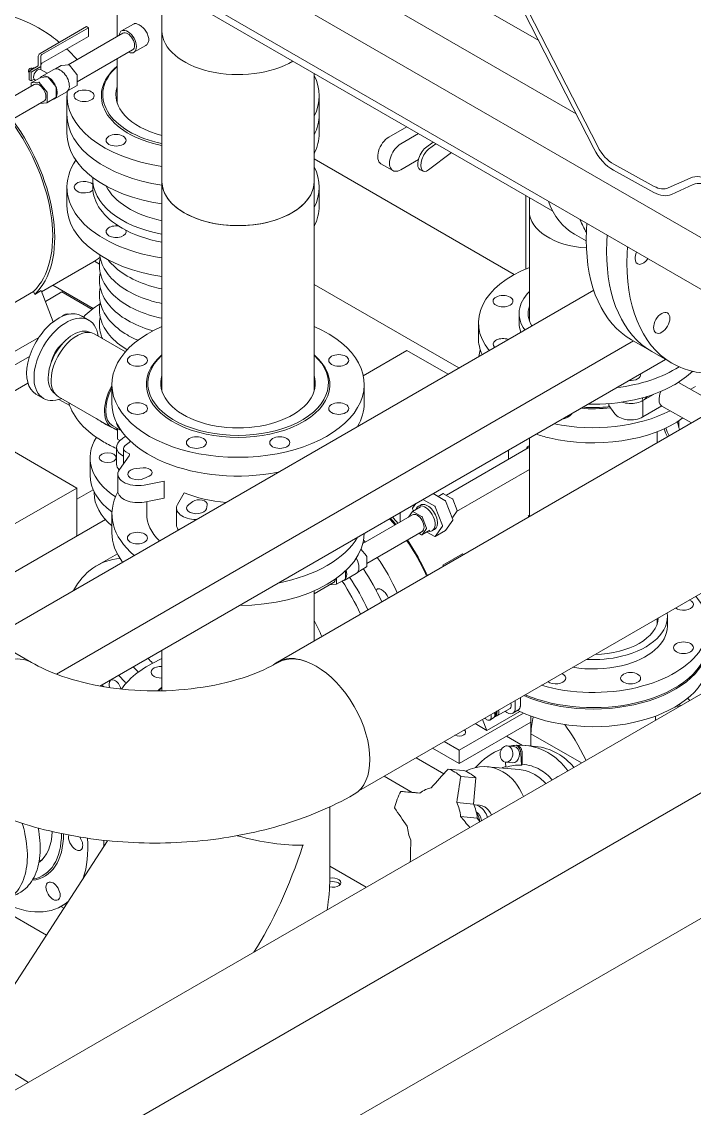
# Model space of a CAD drawing. Header units: millimetres. Extents: x -312439 to 477422, y -331570 to 212570.
# Drawn here: x 400660 to 401116, y 106256 to 106992 of the extents above; entities that cross this region are included whole.
import ezdxf

# ---------------------------------------------------------------- set-up
doc = ezdxf.new("R2010")
doc.units = ezdxf.units.MM

msp = doc.modelspace()

# ---------------------------------------------------------------- linework, layer by layer
at = {"color": 0, "linetype": 'Continuous', "lineweight": 0, "extrusion": (0, 0.816497, 0.57735)}
for p, q in [((396734.042, 109377.832), (401453.538, 106653.03)), ((396734.042, 109342.828), (401489.123, 106597.48)), ((402538.928, 107203.585), (397420.07, 104248.211)), ((401019.798, 106863.451), (400494.029, 107167.004)), ((400966.697, 107064.152), (401047.57, 106905.921)), ((401050.228, 106907.26), (400969.355, 107065.491)), ((400899.547, 107042.885), (401010.227, 106978.985)), ((400724.567, 106981.665), (400724.567, 107026.89)), ((400867.514, 107026.375), (401035.607, 106929.327)), ((400858.119, 106898.839), (400993.733, 106820.543)), ((401060.99, 106891.144), (401088.3, 106876.139)), ((401088.406, 106880.286), (401061.121, 106895.277)), ((401112.808, 106885.837), (401098.063, 106879.217)), ((401100.219, 106874.819), (401114.965, 106881.44)), ((401001.538, 106873.993), (401001.538, 106824.282)), ((401003.928, 106863.384), (401003.928, 106872.614)), ((401047.482, 106810.038), (400638.591, 106573.964)), ((400956.083, 106757.269), (400858.119, 106813.829)), ((401074.453, 106775.603), (400683.501, 106549.887)), ((400921.024, 106769.123), (400891.4, 106752.019)), ((400921.024, 106769.123), (400948.82, 106753.075)), ((401096.107, 106763.102), (400712.913, 106541.864)), ((400697.383, 106675.942), (400622.934, 106718.924)), ((397346.448, 104290.716), (401415.502, 106639.986)), ((400858.119, 106572.463), (400858.119, 106606.343)), ((400997.371, 106524.705), (400975.071, 106511.83)), ((400990.832, 106526.73), (400982.387, 106521.855))]:
    msp.add_line(p, q, dxfattribs=at)
at = {"color": 5, "linetype": 'Continuous', "lineweight": 0, "extrusion": (0, 0.816497, 0.57735)}
for p, q in [((400755.043, 106741.546), (400755.043, 107016.307)), ((400703.989, 106988.456), (400672.461, 106970.253)), ((400705.267, 106987.718), (400673.739, 106969.516)), ((400705.267, 106987.718), (400703.989, 106988.456)), ((400705.267, 106981.817), (400705.267, 106987.718)), ((400735.717, 106990.237), (400727.638, 106985.572)), ((400705.267, 106981.817), (400673.739, 106963.615)), ((400728.562, 106983.971), (400691.502, 106962.574)), ((400735.084, 106972.674), (400697.558, 106951.008)), ((400744.088, 106975.738), (400736.009, 106971.073)), ((400671.208, 106968.506), (400671.208, 106961.95)), ((400673.015, 106959.288), (400673.015, 106968.506)), ((400724.567, 106937.064), (400724.567, 106966.601)), ((400664.91, 106957.406), (400665.063, 106957.318)), ((400671.208, 106961.95), (400665.063, 106958.402)), ((400666.34, 106957.664), (400665.063, 106958.402)), ((400665.063, 106958.402), (400665.063, 106952.501)), ((400666.275, 106959.277), (400666.187, 106959.051)), ((400673.015, 106961.518), (400666.34, 106957.664)), ((400666.34, 106951.764), (400666.34, 106957.664)), ((400668.259, 106960.54), (400666.451, 106959.496)), ((400666.625, 106960.377), (400667.301, 106959.987)), ((400668.597, 106960.442), (400668.403, 106960.554)), ((400672.835, 106959.391), (400677.163, 106956.893)), ((400673.468, 106954.759), (400681.696, 106959.51)), ((400682.945, 106959.903), (400686.823, 106962.142)), ((400691.988, 106962.618), (400686.888, 106962.162)), ((400697.402, 106956.092), (400692.301, 106962.437)), ((400858.119, 106741.546), (400858.119, 106956.797)), ((400668.529, 106949.311), (400648.212, 106937.581)), ((400665.063, 106952.501), (400666.34, 106951.764)), ((400668.407, 106952.957), (400666.34, 106951.764)), ((400666.377, 106950.188), (400666.377, 106948.069)), ((400666.469, 106950.391), (400672.532, 106953.891)), ((400671.634, 106950.866), (400666.534, 106950.411)), ((400668.869, 106952.521), (400669.514, 106952.149)), ((400677.048, 106944.341), (400671.947, 106950.686)), ((400677.697, 106954.367), (400672.597, 106953.911)), ((400683.111, 106947.841), (400678.01, 106954.186)), ((400697.558, 106948.888), (400697.558, 106955.689)), ((400677.204, 106937.137), (400677.204, 106943.938)), ((400682.239, 106939.567), (400690.468, 106944.317)), ((400683.267, 106940.637), (400683.267, 106947.438)), ((400690.668, 106916.212), (400690.668, 106941.615)), ((400691.432, 106945.202), (400697.467, 106948.686)), ((400861.541, 106916.212), (400861.541, 106941.615)), ((400675.052, 106938.014), (400654.734, 106926.283)), ((400672.434, 106936.502), (400677.048, 106936.914)), ((400677.112, 106936.934), (400683.175, 106940.435)), ((400920.805, 106920.605), (400908.745, 106913.642)), ((400916.761, 106909.014), (400928.821, 106915.977)), ((400938.694, 106910.277), (400933.481, 106906.313)), ((400935.628, 106905.372), (400940.617, 106909.166)), ((400928.706, 106898.408), (400916.761, 106891.512)), ((400951.084, 106903.123), (400935.628, 106891.37)), ((400903.386, 106895.609), (400911.402, 106890.981)), ((400930.038, 106891.459), (400932.185, 106890.518)), ((400708.122, 106885.115), (400708.122, 106879.708)), ((400690.668, 106867.006), (400690.668, 106879.708)), ((400861.541, 106867.006), (400861.541, 106879.708)), ((401003.928, 106789.371), (401003.928, 106863.384)), ((401034.428, 106847.932), (401042.469, 106843.29)), ((400708.136, 106828.874), (400673.5, 106808.877)), ((400712.725, 106827.507), (400709.228, 106829.526)), ((400668.032, 106809.078), (400586.628, 106762.08)), ((400668.032, 106809.078), (400668.79, 106807.124)), ((400668.79, 106807.124), (400673.194, 106809.667)), ((400681.396, 106788.527), (400673.194, 106809.667)), ((400708.488, 106797.546), (400681.181, 106813.312)), ((400676.058, 106802.284), (400687.299, 106808.774)), ((400687.299, 106808.774), (400707.735, 106796.974)), ((400996.977, 106787.927), (400996.977, 106794.278)), ((400705.687, 106789.501), (400700.679, 106792.443)), ((400969.417, 106777.626), (400969.417, 106787.927)), ((400730.246, 106768.251), (400709.512, 106780.221)), ((400671.646, 106778.003), (400558.696, 106712.792)), ((401100.642, 106760.483), (401073.099, 106776.385)), ((400566.713, 106708.164), (400665.272, 106765.067)), ((400833.211, 106558.082), (401195.287, 106767.127)), ((401114.938, 106754.94), (401113.399, 106754.051)), ((400664.251, 106746.975), (400645.86, 106736.357)), ((400721.144, 106733.396), (400721.144, 106746.097)), ((400892.018, 106733.396), (400892.018, 106746.097)), ((401104.927, 106747.53), (401128.211, 106734.32)), ((401113.202, 106742.835), (401116.402, 106744.683)), ((400347.938, 106741.773), (400666.558, 106557.818)), ((400674.663, 106736.695), (400669.656, 106739.637)), ((400721.144, 106716.93), (400685.014, 106737.79)), ((400692.529, 106731.751), (400685.26, 106735.947)), ((401080.739, 106735.193), (401080.529, 106737.051)), ((401088.035, 106739.406), (401080.739, 106735.193)), ((401057.784, 106731.812), (401057.784, 106733.137)), ((401057.784, 106731.812), (401061.76, 106726.271)), ((401080.739, 106735.193), (401080.739, 106724.092)), ((401080.739, 106724.092), (401093.641, 106731.541)), ((401093.764, 106731.467), (401113.817, 106720.09)), ((401032.636, 106726.271), (401032.864, 106726.588)), ((401105.092, 106717.368), (401105.092, 106721.432)), ((400721.756, 106717.991), (400727.562, 106714.639)), ((400724.948, 106716.148), (400724.948, 106709.058)), ((401090.468, 106706.61), (401090.468, 106714.106)), ((400724.948, 106709.058), (400726.555, 106708.131)), ((400888.424, 106470.939), (401298.362, 106707.616)), ((401003.928, 106656.646), (401003.928, 106709.883)), ((400724.262, 106692.128), (400724.262, 106703.63)), ((400729.014, 106692.398), (400729.014, 106702.793)), ((400732.158, 106699.66), (400730.629, 106700.542)), ((401003.149, 106703.112), (400947.673, 106671.082)), ((400989.895, 106701.78), (400989.895, 106695.459)), ((400706.347, 106684.62), (400706.347, 106696.522)), ((400726.246, 106688.519), (400732.824, 106697.736)), ((400725.125, 106673.902), (400725.125, 106685.404)), ((400737.857, 106689.264), (400742.25, 106689.577)), ((400746.316, 106683.91), (400742.826, 106682.337)), ((401003.928, 106688.498), (400954.662, 106660.054)), ((400756.627, 106680.579), (400742.927, 106677.971)), ((400756.627, 106669.077), (400756.627, 106680.579)), ((399311.905, 105492.468), (401357.483, 106673.483)), ((400697.383, 106675.942), (400654.076, 106650.939)), ((400697.383, 106643.438), (400697.383, 106675.942)), ((400708.432, 106674.82), (400697.383, 106668.441)), ((400709.103, 106672.619), (400709.103, 106673.381)), ((400765.582, 106664.891), (400770.099, 106672.8)), ((400938.734, 106672.243), (400946.752, 106667.614)), ((400945.616, 106672.164), (400942.244, 106670.217)), ((400945.838, 106672.142), (400951.727, 106668.742)), ((400742.927, 106666.469), (400756.627, 106669.077)), ((400744.724, 106658.386), (400744.724, 106666.811)), ((400764.9, 106650.938), (400764.9, 106662.44)), ((400773.145, 106664.833), (400775.868, 106666.848)), ((400785.685, 106664.5), (400785.142, 106661.963)), ((400924.787, 106662.27), (400927.057, 106665.501)), ((400925.318, 106660.445), (400924.787, 106661.816)), ((400930.186, 106663.255), (400924.829, 106660.163)), ((400928.598, 106663.516), (400930.171, 106664.424)), ((400931.805, 106668.242), (400939.823, 106663.613)), ((400940.163, 106663.19), (400945.062, 106650.564)), ((400947.093, 106667.19), (400951.991, 106654.565)), ((400951.998, 106668.405), (400954.943, 106660.815)), ((400716.75, 106654.62), (400607.821, 106591.729)), ((400721.144, 106658.386), (400721.144, 106645.684)), ((400924.734, 106657.838), (400891.084, 106638.411)), ((400916.405, 106659.351), (400916.405, 106653.03)), ((400922.116, 106656.327), (400924.779, 106660.116)), ((400925.05, 106660.141), (400930.94, 106656.74)), ((400931.211, 106656.403), (400934.156, 106648.814)), ((400951.948, 106656.218), (400951.459, 106655.936)), ((400954.943, 106660.454), (400951.998, 106656.264)), ((401003.131, 106657.165), (401003.928, 106657.625)), ((401003.131, 106657.165), (401003.928, 106656.705)), ((400936.518, 106647.31), (400931.161, 106644.217)), ((400934.156, 106648.452), (400931.211, 106644.263)), ((400938.106, 106647.049), (400939.678, 106647.957)), ((400947.03, 106647.084), (400940.101, 106643.083)), ((400945.062, 106650.11), (400940.163, 106643.141)), ((400951.991, 106654.111), (400947.093, 106647.142)), ((400931.256, 106646.541), (400893.73, 106624.875)), ((400930.94, 106644.239), (400929.104, 106645.299)), ((400939.823, 106643.111), (400934.534, 106646.164)), ((400893.574, 106629.96), (400889.836, 106634.609)), ((400710.713, 106623.246), (400724.812, 106631.386)), ((400893.73, 106622.756), (400893.73, 106629.556)), ((400945.389, 106623.827), (400958.512, 106631.404)), ((400958.512, 106631.404), (400959.36, 106630.914)), ((400878.411, 106613.434), (400886.64, 106618.185)), ((400879.439, 106614.505), (400879.439, 106619.922)), ((400887.604, 106619.069), (400893.639, 106622.553)), ((400945.389, 106623.827), (400946.237, 106623.338)), ((400871.224, 106611.881), (400858.119, 106604.315)), ((400868.606, 106610.37), (400873.22, 106610.782)), ((400873.284, 106610.802), (400879.347, 106614.302)), ((400873.376, 106611.004), (400873.376, 106614.928)), ((401097.419, 106588.771), (401097.419, 106582.42)), ((401090.468, 106583.864), (401090.468, 106587.588)), ((400755.043, 106538.633), (400755.043, 106566.189)), ((400994.364, 106532.103), (400994.364, 106527.113)), ((400997.9, 106534.144), (400997.9, 106529.155)), ((400999.851, 106523.566), (400956.3, 106498.422)), ((400980.506, 106522.613), (400980.506, 106522.163)), ((400996.107, 106525.427), (400992.715, 106523.468)), ((401004.939, 106517.412), (400956.3, 106489.33)), ((400975.071, 106511.83), (400967.16, 106516.397)), ((400972.176, 106519.292), (400975.071, 106511.83)), ((400979.63, 106520.228), (400977.205, 106518.828)), ((400981.057, 106521.158), (400980.624, 106520.908)), ((401004.939, 106501.254), (401004.939, 106521.506)), ((401089.457, 106518.738), (401089.457, 106521.506)), ((400999.193, 106501.691), (400988.452, 106507.893)), ((401005.008, 106501.248), (401005.008, 106509.538)), ((401005.008, 106509.538), (401039.265, 106489.76)), ((400946.163, 106504.274), (400956.3, 106498.422)), ((400988.925, 106501.314), (400993.426, 106500.912)), ((400994.994, 106501.731), (400996.119, 106501.631)), ((401007.945, 106500.985), (401001.494, 106501.562)), ((401004.798, 106501.266), (401004.939, 106501.47)), ((400945.904, 106482.451), (400927.135, 106493.288)), ((400956.3, 106489.33), (400938.289, 106499.728)), ((400956.3, 106498.422), (400956.3, 106489.33)), ((400998.252, 106496.11), (400998.63, 106488.192)), ((400948.877, 106485.658), (400958.99, 106484.755)), ((400997.014, 106485.267), (400975.309, 106487.206)), ((400987.997, 106486.817), (400987.828, 106490.346)), ((400987.945, 106490.334), (400992.445, 106489.932)), ((400924.432, 106469.845), (400905.481, 106480.786)), ((400957.539, 106480.658), (400967.652, 106479.754)), ((400967.652, 106479.754), (400966.036, 106461.951)), ((400916.942, 106470.514), (400927.056, 106469.611)), ((400927.056, 106469.611), (400929.858, 106469.354)), ((400868.745, 106460.012), (400868.745, 106411.389)), ((400954.769, 106462.957), (400966.036, 106461.951)), ((400970.092, 106461.078), (400966.575, 106461.392)), ((400957.313, 106453.463), (400968.58, 106452.456)), ((400968.58, 106452.456), (400970.469, 106450.04)), ((400626.716, 106295.811), (400718.102, 106437.117)), ((400671.817, 106423.275), (400674.256, 106424.683)), ((400868.745, 106419.82), (400893.435, 106405.565)), ((400676.737, 106373.156), (400642.742, 106392.783)), ((400686.51, 106392.517), (400688.51, 106391.362)), ((400687.062, 106392.827), (400690.886, 106395.035))]:
    msp.add_line(p, q, dxfattribs=at)
at = {"color": 5, "linetype": 'Continuous', "lineweight": 0}
for centre, major_axis, ratio, start_param, end_param in [((400731.823, 106978.322), (4.186, -7.25), 0.5773503, 0.7853982, 3.819024), ((400806.581, 106985.715), (-51.538, 0), 0.5773503, 0, 2.3760943), ((400731.823, 106978.322), (-3.261, 5.649), 0.5773503, 3.1415927, 6.2831853), ((400731.823, 106978.322), (4.186, -7.25), 0.5773503, 5.605754, 7.0685835), ((400675.488, 106968.506), (-4.28, 0), 0.5773503, 5.4977871, 6.2831853), ((400675.488, 106968.506), (-2.473, 0), 0.5773503, 5.4977871, 6.2831853), ((400675.488, 106962.605), (-2.473, 0), 0.5773503, 5.4977871, 6.2831853), ((400665.767, 106958.892), (0.858, 1.486), 0.5773503, 0, 3.1415927), ((400666.451, 106959.261), (0.144, 0.249), 0.5773503, 0.7853982, 1.8325957), ((400670.852, 106955.956), (-1.983, -3.435), 0.5773503, 3.1415927, 5.4977871), ((400668.259, 106960.305), (0.144, 0.249), 0.5773503, 0, 0.7853982), ((400686.082, 106951.914), (-4.386, 7.596), 0.5773503, 5.4977871, 6.2831853), ((400686.082, 106951.914), (-4.386, 7.596), 0.5773503, 3.1415927, 5.4977871), ((400687.044, 106961.759), (-0.221, 0.383), 0.5773503, 6.0213859, 6.2831853), ((400692.145, 106962.215), (-0.221, 0.383), 0.5773503, 4.9741884, 6.0213859), ((400776.104, 106941.615), (62.164, 0), 0.5773503, 2.548228, 4.3667495), ((400776.104, 106942.416), (-61.184, 0), 0.5773503, 5.7140037, 7.5025689), ((400666.69, 106950.008), (-0.221, 0.383), 0.5773503, 6.0213859, 7.0685835), ((400670.852, 106955.956), (-1.983, -3.435), 0.5773503, 5.4977871, 6.2831853), ((400671.791, 106943.663), (-3.261, 5.649), 0.5773503, 3.1415927, 6.2831853), ((400671.791, 106950.463), (-0.221, 0.383), 0.5773503, 4.9741884, 6.0213859), ((400677.854, 106947.163), (-4.386, 7.596), 0.5773503, 5.4977871, 6.5382602), ((400672.753, 106953.508), (-0.221, 0.383), 0.5773503, 6.0213859, 6.2831853), ((400677.854, 106953.964), (-0.221, 0.383), 0.5773503, 4.9741884, 6.0213859), ((400677.854, 106947.163), (-4.386, 7.596), 0.5773503, 2.8865178, 5.4977871), ((400697.245, 106955.87), (-0.221, 0.383), 0.5773503, 3.9269908, 4.9741884), ((400697.245, 106949.069), (0.221, -0.383), 0.5773503, 0, 0.7853982), ((400776.104, 106941.615), (85.437, 0), 0.5773503, 5.9991856, 6.567185), ((400676.891, 106944.118), (-0.221, 0.383), 0.5773503, 3.9269908, 4.9741884), ((400682.954, 106947.619), (-0.221, 0.383), 0.5773503, 3.9269908, 4.9741884), ((400776.104, 106941.615), (85.437, 0), 0.5773503, 3.0819402, 4.4633123), ((400776.104, 106942.416), (52.364, 0), 0.5773503, 2.9636533, 4.2984713), ((400676.891, 106937.318), (0.221, -0.383), 0.5773503, 6.0213859, 7.0685835), ((400682.954, 106940.818), (0.221, -0.383), 0.5773503, 0, 0.7853982), ((400776.104, 106928.914), (85.437, 0), 0.5773503, 3.1415927, 4.4633123), ((400776.104, 106928.914), (-85.437, 0), 0.5773503, 0, 1.3217197), ((400776.104, 106928.914), (85.437, 0), 0.5773503, 5.9991856, 6.2831853), ((400776.104, 106928.914), (-85.437, 0), 0.5773503, 2.8575929, 3.1415927), ((400616.058, 106884.021), (-45.911, 79.521), 0.5773503, 3.284293, 4.8913799), ((400616.058, 106884.021), (-46.899, 81.231), 0.5773503, 3.2752974, 4.8892135), ((400776.104, 106916.212), (-85.437, 0), 0.5773503, 0, 1.3217197), ((400776.104, 106916.212), (-85.437, 0), 0.5773503, 2.8575929, 3.1415927), ((400908.745, 106904.891), (-5.359, -9.282), 0.5773503, 3.9269908, 6.2831853), ((400916.761, 106900.263), (-5.359, -9.282), 0.5773503, 3.9269908, 7.0685835), ((400933.481, 106899.312), (-3.442, -7.853), 0.493747, 3.867644, 6.2831853), ((400935.628, 106898.371), (3.442, 7.853), 0.493747, 0.7260513, 3.867644), ((400776.104, 106879.708), (85.437, 0), 0.5773503, 2.7625544, 4.4633123), ((400776.104, 106879.708), (85.437, 0), 0.5773503, 5.9991856, 6.567185), ((400702.304, 106879.708), (6.798, 0), 0.5773503, 0.543593, 3.9269908), ((400776.104, 106885.115), (-67.982, 0), 0.5773503, 6.2526983, 7.5389967), ((400806.581, 106883.415), (51.538, 0), 0.5773503, 3.1415927, 6.2831853), ((400806.581, 106883.415), (-51.538, 0), 0.5773503, 0, 3.1415927), ((400702.304, 106879.708), (6.798, 0), 0.5773503, 3.9269908, 5.7639057), ((400776.104, 106879.708), (-67.982, 0), 0.5773503, 0, 0.7853982), ((400776.104, 106890.195), (-61.245, 0), 0.5773503, 0.2785726, 1.2197502), ((400776.104, 106867.006), (85.437, 0), 0.5773503, 3.1415927, 4.4633123), ((400776.104, 106867.006), (85.437, 0), 0.5773503, 5.9991856, 6.2831853), ((401047.198, 106863.384), (43.27, 0), 0.5773503, 3.1415927, 4.6054416), ((400723.92, 106849.579), (6.798, 0), 0.5773503, 1.3046778, 3.9269908), ((401108.722, 106926.606), (-52.64, -91.175), 0.5773503, 5.8338726, 5.9737368), ((401147.052, 106904.476), (-73.953, -128.091), 0.5773503, 5.4083875, 5.4977871), ((400723.92, 106849.579), (6.798, 0), 0.5773503, 3.9269908, 6.5493038), ((400776.104, 106879.708), (-67.982, 0), 0.5773503, 0.7853982, 1.2558114), ((401160.824, 106896.525), (-73.953, -128.091), 0.5773503, 5.4083875, 5.4977871), ((401160.824, 106896.525), (73.953, 128.091), 0.5773503, 2.2667948, 2.3561945), ((401147.052, 106904.476), (-73.953, -128.091), 0.5773503, 5.4977871, 6.2831853), ((401174.595, 106888.574), (73.953, 128.091), 0.5773503, 2.2667948, 2.3561945), ((401160.824, 106896.525), (-73.953, -128.091), 0.5773503, 5.4977871, 6.2831853), ((401160.824, 106896.525), (73.953, 128.091), 0.5773503, 2.3561945, 3.1415927), ((401081.053, 106834.567), (-3.889, -6.736), 0.5773503, 4.8787573, 5.4977871), ((401081.053, 106834.567), (-3.889, -6.736), 0.5773503, 5.4977871, 7.6876133), ((401047.198, 106787.927), (-77.781, 0), 0.5773503, 5.3023146, 6.7157332), ((401174.595, 106888.574), (73.953, 128.091), 0.5773503, 2.3561945, 4.0163905), ((401047.198, 106794.278), (-50.221, 0), 0.5773503, 5.7507736, 6.6784196), ((400685.168, 106766.04), (15.512, 26.403), 0.5823607, 0, 3.1415927), ((400690.175, 106763.098), (15.512, 26.403), 0.5823607, 5.6441249, 10.0726691), ((400776.104, 106767.393), (85.437, 0), 0.5773503, 2.4008806, 2.6247367), ((401047.198, 106794.278), (-44.096, 0), 0.5773503, 6.0892323, 6.6205821), ((400691.713, 106791.32), (4.454, 0), 0.5773503, 1.3108698, 2.7713876), ((401047.198, 106787.927), (50.221, 0), 0.5773503, 3.1415927, 3.3622249), ((400694.895, 106760.373), (-11.962, -20.719), 0.5773503, 3.1652728, 6.2595051), ((400697.263, 106759.005), (12.249, 21.216), 0.5773503, 0, 2.3561945), ((400806.581, 106746.097), (85.437, 0), 0.5773503, 2.2183358, 7.2064421), ((400690.175, 106763.098), (7.656, 13.26), 0.5773503, 1.0365396, 2.1050531), ((401047.198, 106777.626), (77.781, 0), 0.5773503, 3.1415927, 3.3943866), ((400986.088, 106773.313), (-6.737, 0), 0.5773503, 4.3196899, 6.8338828), ((400986.088, 106773.313), (-6.737, 0), 0.5773503, 4.1616915, 4.3196899), ((400806.581, 106746.097), (62.164, 0), 0.5773503, 2.548228, 6.8765499), ((400806.581, 106746.897), (-61.184, 0), 0.5773503, 5.7140037, 9.9939595), ((401047.198, 106761.724), (77.781, 0), 0.5773503, 2.9635992, 3.0664853), ((401047.198, 106787.927), (-77.781, 0), 0.5773503, 1.7744921, 2.4150608), ((400806.581, 106746.897), (-52.364, 0), 0.5773503, 6.105246, 9.6027173), ((401072.51, 106752.645), (-6.737, 0), 0.5773503, 1.3989058, 3.3134831), ((401047.198, 106777.626), (77.781, 0), 0.5773503, 5.4994911, 5.7565416), ((401108.308, 106760.611), (11.637, 0), 0.5773503, 5.2434109, 5.2933093), ((400697.263, 106759.005), (12.249, 21.216), 0.5773503, 2.3561945, 3.1415927), ((400733.393, 106738.146), (11.637, 20.155), 0.5773503, 1.6248603, 3.1415927), ((400733.393, 106738.146), (12.249, 21.216), 0.5773503, 1.570744, 3.4177719), ((401047.198, 106777.626), (77.781, 0), 0.5773503, 4.665686, 5.4948065), ((401072.51, 106739.944), (11.637, 0), 0.5773503, 4.1833441, 5.9813737), ((401098.571, 106739.938), (4.806, 8.471), 0.572296, 1.7260258, 3.1415927), ((400776.104, 106741.99), (-85.437, 0), 0.5773503, 0.1657992, 0.7853982), ((400806.581, 106733.396), (-85.437, 0), 0.5773503, 0, 1.8940811), ((400806.581, 106733.396), (-85.437, 0), 0.5773503, 2.8183079, 3.1415927), ((401047.198, 106761.724), (77.781, 0), 0.5773503, 4.3636672, 5.4455384), ((401047.198, 106762.524), (56.958, 0), 0.5773503, 4.5639504, 4.9183249), ((401047.198, 106763.324), (56.958, 0), 0.5773503, 4.5855251, 4.9088406), ((400776.104, 106754.692), (-85.437, 0), 0.5773503, 0.6980809, 0.7853982), ((400776.104, 106754.692), (85.437, 0), 0.5773503, 3.8396735, 4.0143447), ((401047.198, 106751.422), (-77.781, 0), 0.5773503, 1.1780972, 2.4677772), ((401021.886, 106728.842), (11.637, 0), 0.5773503, 5.0568029, 5.8904862), ((401072.51, 106728.842), (11.637, 0), 0.5773503, 3.5342917, 5.4978171), ((401156.63, 106722.719), (52.364, 0), 0.5773503, 3.1996835, 3.3840742), ((400776.104, 106754.692), (-85.437, 0), 0.5773503, 0.7853982, 0.8727521), ((400776.104, 106754.692), (-85.437, 0), 0.5773503, 0.8889338, 0.9288397), ((400776.104, 106754.692), (85.437, 0), 0.5773503, 4.0305265, 4.0704324), ((400738.667, 106720.632), (-14.405, 0), 0.5773503, 0.0592775, 0.5701311), ((400874.481, 106717.879), (13.556, 0), 0.5773503, 0.013031, 0.0727828), ((401156.63, 106721.919), (62.164, 0), 0.5773503, 3.3037617, 3.4591515), ((401156.63, 106722.719), (-61.184, 0), 0.5773503, 0.1734, 0.3273867), ((400776.473, 106696.522), (70.126, 0), 0.5773503, 2.7930902, 3.8568612), ((400776.104, 106741.99), (-85.437, 0), 0.5773503, 0.7853982, 0.9187802), ((400738.667, 106703.63), (-14.405, 0), 0.5773503, 5.5507149, 7.1196252), ((400931.305, 106615.381), (-260.291, 0), 0.5773503, 5.5936799, 5.6090261), ((400941.304, 106618.413), (-258.723, 0), 0.5773503, 5.6433419, 5.6673391), ((401047.198, 106751.422), (-77.781, 0), 0.5773503, 1.0491716, 1.1780972), ((400734.526, 106702.793), (-5.512, 0), 0.5773503, 5.6411446, 7.0685835), ((400729.992, 106698.41), (3.062, 0), 0.5773503, 5.8923976, 7.0685835), ((401006.411, 106697.463), (-3.261, 5.649), 0.5773503, 6.0660884, 6.2831853), ((400738.667, 106692.128), (-14.405, 0), 0.5773503, 0, 0.4962001), ((400776.473, 106684.62), (70.126, 0), 0.5773503, 3.1415927, 3.8039562), ((400738.682, 106685.404), (-13.556, 0), 0.5773503, 5.8737687, 8.1724889), ((400738.682, 106685.404), (-6.737, 0), 0.5773503, 4.8351545, 8.5166127), ((400742.925, 106686.418), (5.512, 0), 0.5773503, 5.3750201, 7.9767471), ((400776.473, 106672.619), (67.37, 0), 0.5773503, 3.1415927, 3.7487655), ((400806.581, 106658.386), (-85.437, 0), 0.5773503, 5.9753277, 6.8874379), ((400738.682, 106673.902), (-13.556, 0), 0.5773503, 0, 1.8893036), ((400806.581, 106701.642), (61.857, 0), 0.5773503, 4.0816104, 4.5800331), ((400945.838, 106671.781), (-0.221, 0.383), 0.5773503, 5.4977871, 6.2831853), ((400778.456, 106662.44), (-13.556, 0), 0.5773503, 5.964678, 7.8409507), ((400778.456, 106662.44), (-6.737, 0), 0.5773503, 5.6205526, 9.3020109), ((400780.214, 106664.89), (5.512, 0), 0.5773503, 6.1604182, 8.7621453), ((400925.127, 106661.847), (-0.278, 0.482), 0.5773503, 0.2617994, 1.3089969), ((400933.352, 106655.282), (4.754, -8.234), 0.5773503, 5.8158119, 9.8921514), ((400934.924, 106656.19), (4.754, -8.234), 0.5773503, 0, 3.1415927), ((400939.823, 106663.159), (0.278, -0.482), 0.5773503, 1.3089969, 2.3561945), ((400946.752, 106667.16), (0.278, -0.482), 0.5773503, 1.3089969, 2.3561945), ((400951.727, 106668.381), (0.221, -0.383), 0.5773503, 1.3089969, 2.3561945), ((400806.581, 106658.386), (61.857, 0), 0.5773503, 3.1415927, 3.6755186), ((400881.864, 106603.951), (-45.418, 78.666), 0.5773503, 4.9938862, 5.0572435), ((400881.864, 106603.951), (-45.911, 79.521), 0.5773503, 4.9907782, 5.0533837), ((400883.334, 106604.799), (-45.911, 79.521), 0.5773503, 4.9907782, 5.0533837), ((400927.995, 106652.19), (-3.261, 5.649), 0.5773503, 3.1415927, 6.2831853), ((400925.05, 106659.779), (-0.221, 0.383), 0.5773503, 5.4977871, 6.5449847), ((400930.94, 106656.379), (0.221, -0.383), 0.5773503, 1.3089969, 2.3561945), ((400951.727, 106656.602), (0.221, -0.383), 0.5773503, 0, 0.2617994), ((400951.65, 106654.534), (0.278, -0.482), 0.5773503, 0.2617994, 1.3089969), ((400954.672, 106660.791), (0.221, -0.383), 0.5773503, 0.2617994, 1.3089969), ((400950.525, 106643.592), (-45.911, 79.521), 0.5773503, 4.5439195, 4.5532806), ((400778.456, 106650.938), (-13.556, 0), 0.5773503, 0, 0.4371292), ((400933.885, 106648.789), (0.221, -0.383), 0.5773503, 0.2617994, 1.3089969), ((400944.721, 106650.534), (0.278, -0.482), 0.5773503, 0.2617994, 1.3089969), ((400946.752, 106647.565), (0.278, -0.482), 0.5773503, 0, 0.2617994), ((400806.581, 106645.684), (85.437, 0), 0.5773503, 3.1415927, 3.5563257), ((400806.581, 106645.684), (85.437, 0), 0.5773503, 4.720806, 6.2747683), ((400806.581, 106658.386), (-85.437, 0), 0.5773503, 1.8940811, 2.8183079), ((400869.004, 106596.525), (-38.423, 66.551), 0.5773503, 5.0469585, 5.0697227), ((400881.864, 106603.951), (-45.418, 78.666), 0.5773503, 4.5420705, 4.8469761), ((400881.864, 106603.951), (-45.911, 79.521), 0.5773503, 4.5439195, 4.8455203), ((400930.94, 106644.6), (0.221, -0.383), 0.5773503, 5.4977871, 6.5449847), ((400939.823, 106643.565), (0.278, -0.482), 0.5773503, 5.4977871, 6.5449847), ((400766.383, 106526.822), (-55.67, 96.423), 0.5773503, 6.0266248, 6.6297023), ((400882.254, 106625.781), (-4.386, 7.596), 0.5773503, 3.1415927, 4.722572), ((400893.417, 106629.737), (-0.221, 0.383), 0.5773503, 3.9269908, 4.9741884), ((400869.004, 106596.525), (-38.423, 66.551), 0.5773503, 4.5106733, 4.8716685), ((400874.026, 106621.03), (-4.386, 7.596), 0.5773503, 2.8865178, 4.2961369), ((400845.802, 106583.13), (-51.037, 88.4), 0.5773503, 4.5609779, 4.8127122), ((400893.417, 106622.936), (0.221, -0.383), 0.5773503, 0, 0.7853982), ((400892.783, 106610.254), (-45.911, 79.521), 0.5773503, 4.5439195, 4.5532806), ((400867.963, 106617.53), (-3.261, 5.649), 0.5773503, 3.1415927, 3.8252571), ((400873.063, 106611.185), (0.221, -0.383), 0.5773503, 6.0213859, 7.0685835), ((400836.353, 106577.674), (-46.096, 79.841), 0.5773503, 4.5446018, 4.8235081), ((400879.126, 106614.685), (0.221, -0.383), 0.5773503, 0, 0.7853982), ((400836.353, 106577.674), (-51.037, 88.4), 0.5773503, 4.5609779, 4.8099181), ((400866.169, 106594.889), (35.362, -61.248), 0.5773503, 1.3513414, 1.3652852), ((401047.198, 106582.42), (77.781, 0), 0.5773503, 5.1050881, 6.7513011), ((401108.308, 106597.034), (6.737, 0), 0.5773503, 3.7711222, 7.2244521), ((401047.198, 106588.771), (50.221, 0), 0.5773503, 5.1050881, 6.3765873), ((401047.198, 106588.771), (44.096, 0), 0.5773503, 4.7404924, 6.2550819), ((401047.198, 106582.42), (-50.221, 0), 0.5773503, 1.9634954, 3.1415927), ((401047.198, 106571.369), (-78.087, 0), 0.5773503, 0.9232634, 3.2301831), ((401047.198, 106572.119), (-77.781, 0), 0.5773503, 1.9634954, 3.1415927), ((400640.789, 106513.185), (25.769, 44.633), 0.5773503, 0, 3.1415927), ((400806.581, 106521.069), (85.437, 0), 0.5773503, 2.2183358, 2.7527646), ((400725.804, 106513.849), (-38.278, 66.3), 0.5773503, 5.0620658, 5.1251228), ((400858.98, 106513.449), (-25.769, 44.633), 0.5773503, 5.4977871, 6.4053293), ((400859.445, 106513.185), (-25.769, 44.633), 0.5773503, 3.1415927, 6.2831853), ((401047.198, 106559.417), (-78.087, 0), 0.5773503, 0.8559255, 3.1415927), ((401047.198, 106588.771), (50.221, 0), 0.5773503, 4.618987, 5.1050881), ((400715.843, 106508.098), (-38.278, 66.3), 0.5773503, 5.0559634, 5.1251228), ((400754.397, 106551.197), (6.798, 0), 0.5773503, 1.4754839, 4.8077014), ((401047.198, 106582.42), (-50.221, 0), 0.5773503, 1.2897013, 1.9634954), ((400723.284, 106540.81), (-2.909, 5.039), 0.5773503, 4.198888, 7.0685835), ((400705.883, 106502.347), (-38.278, 66.3), 0.5773503, 5.0230386, 5.1251228), ((401021.886, 106547.139), (6.737, 0), 0.5773503, 3.7711222, 7.2244521), ((400705.883, 106502.347), (-28.173, 48.797), 0.5773503, 5.2529661, 5.2887701), ((400723.284, 106540.81), (-2.909, 5.039), 0.5773503, 0.7853982, 1.2574209), ((400806.581, 106521.069), (62.164, 0), 0.5773503, 2.548228, 2.6316322), ((400806.581, 106521.869), (-61.184, 0), 0.5773503, 5.7140037, 5.7900114), ((401047.198, 106582.42), (77.781, 0), 0.5773503, 4.2442732, 5.1050881), ((400988.734, 106530.364), (2.098, -3.633), 0.5773503, 0, 1.253528), ((401047.198, 106572.119), (-77.781, 0), 0.5773503, 0.935745, 1.9634954), ((401156.63, 106548.497), (52.364, 0), 0.5773503, 3.6594437, 3.7143506), ((400975.092, 106522.488), (2.113, -3.66), 0.5773503, 5.4977871, 7.5390918), ((400977.517, 106523.888), (2.113, -3.66), 0.5773503, 0, 1.2559065), ((400977.907, 106524.113), (1.837, -3.182), 0.5773503, 0.7853982, 1.2066321), ((400988.734, 106530.364), (3.981, -6.895), 0.5773503, 5.2673652, 7.0685835), ((401156.63, 106547.697), (62.164, 0), 0.5773503, 3.7050559, 3.7322244), ((401156.63, 106548.497), (61.184, 0), 0.5773503, 3.7165893, 3.745373), ((400975.092, 106522.488), (2.113, -3.66), 0.5773503, 5.0272788, 5.4977871), ((401047.198, 106414.821), (-35.62, 112.617), 0.2019062, 0.284412, 0.5109357), ((401047.198, 106414.821), (-35.62, 112.617), 0.2019062, 5.3960332, 5.7554007), ((400956.3, 106510.545), (4.454, 0), 0.5773503, 4.0422776, 6.9532967), ((400988.435, 106495.824), (0.49, 5.49), 0.7886751, 5.9323059, 9.0738985), ((400988.435, 106495.824), (0.49, 5.49), 0.7886751, 2.7907132, 5.9323059), ((400995.329, 106445.235), (-5.04, -56.427), 0.7886751, 3.261848, 3.3614949), ((400992.936, 106495.422), (0.49, 5.49), 0.7886751, 3.1415927, 5.9323059), ((400992.936, 106495.422), (0.49, 5.49), 0.7886751, 5.9323059, 6.2831853), ((400992.936, 106495.422), (-0.599, -6.71), 0.7886751, 1.7435157, 2.8576302), ((400996.454, 106445.135), (-5.04, -56.427), 0.7886751, 2.7907132, 3.261848), ((401002.905, 106444.558), (-5.04, -56.427), 0.7886751, 2.7907132, 3.1415927), ((400996.454, 106445.135), (-5.04, -56.427), 0.7886751, 3.5104546, 3.9580026), ((400996.454, 106445.135), (-5.04, -56.427), 0.7886751, 2.4083698, 2.7907132), ((401002.905, 106444.558), (-5.04, -56.427), 0.7886751, 2.4837427, 2.7907132), ((401063.662, 106450.869), (173.114, 135.332), 0.4702544, 1.89024, 1.9720706), ((400940.398, 106450.141), (3.269, 36.601), 0.7886751, 5.9323059, 6.099754), ((400971.748, 106447.341), (-3.561, -39.865), 0.7886751, 2.7907132, 3.6128174), ((400995.766, 106445.196), (-3.896, -43.625), 0.7886751, 3.4814037, 3.5598267), ((400995.329, 106445.235), (-3.833, -42.915), 0.7886751, 3.1573067, 3.4713173), ((400993.454, 106445.403), (-3.561, -39.865), 0.7886751, 2.7907132, 3.1415927), ((400995.766, 106445.196), (-3.896, -43.625), 0.7886751, 2.7907132, 3.1598828), ((400940.398, 106450.141), (3.269, 36.601), 0.7886751, 5.7648578, 5.9323059), ((401087.779, 106436.945), (-20.051, -218.817), 0.6148091, 4.5678675, 4.6496981), ((400950.511, 106449.238), (-3.269, -36.601), 0.7886751, 2.6232652, 2.9581613), ((400971.748, 106447.341), (-3.561, -39.865), 0.7886751, 2.1565957, 2.7907132), ((400993.454, 106445.403), (-3.561, -39.865), 0.7886751, 2.5041048, 2.7907132), ((400995.766, 106445.196), (-3.896, -43.625), 0.7886751, 2.5006715, 2.7907132), ((401024.163, 106475.197), (0.49, 5.49), 0.7886751, 0.3140008, 0.6983843), ((400940.398, 106450.141), (3.269, 36.601), 0.7886751, 1.0524688, 1.2199169), ((401075.167, 106456.324), (218.834, -19.861), 0.001115, 3.9043093, 3.9861399), ((400939.244, 106450.244), (2.043, 22.876), 0.7886751, 0.2111296, 0.6579079), ((400940.398, 106450.141), (3.269, 36.601), 0.7886751, 1.2199169, 1.387365), ((401063.108, 106425.245), (171.495, -137.377), 0.3960458, 4.0287898, 4.1106203), ((400939.244, 106450.244), (2.043, 22.876), 0.7886751, 4.9235185, 5.3702969), ((400950.511, 106449.238), (-2.043, -22.876), 0.7886751, 1.7819259, 2.2287043), ((400965.371, 106447.911), (-1.204, -13.481), 0.7886751, 2.7907132, 3.1680931), ((400964.05, 106448.029), (-0.872, -9.76), 0.7886751, 1.9162135, 2.7323984), ((400961.387, 106448.267), (-1.008, -11.285), 0.7886751, 1.8227223, 2.4193917), ((400968.888, 106447.597), (-1.204, -13.481), 0.7886751, 2.7907132, 3.1415927), ((400965.371, 106447.911), (-1.204, -13.481), 0.7886751, 2.0212945, 2.7907132), ((400968.888, 106447.597), (-1.204, -13.481), 0.7886751, 2.1819054, 2.7907132), ((401083.944, 106451.256), (171.495, -137.377), 0.3960458, 4.2388296, 4.2869955), ((400644.344, 106466.818), (31.082, -53.835), 0.5773503, 6.0429835, 7.0725738), ((400643.651, 106466.418), (30.592, -52.987), 0.5773503, 6.0836287, 7.0783555), ((400643.651, 106466.418), (26.182, -45.349), 0.5773503, 0.0714254, 0.7445623), ((400939.244, 106450.244), (2.043, 22.876), 0.7886751, 1.7819259, 2.2287043), ((400696.528, 106436.689), (3.399, -5.887), 0.5773503, 3.6387657, 5.4977871), ((400696.528, 106436.689), (3.399, -5.887), 0.5773503, 5.4977871, 8.0231316), ((400644.344, 106466.818), (42.718, -73.99), 0.5773503, 0.464431, 0.8817182), ((400655.344, 106473.169), (42.718, -73.99), 0.5773503, 0.7115358, 0.7721092), ((400655.344, 106473.169), (42.718, -73.99), 0.5773503, 0.7115358, 0.7721092), ((400806.581, 106459.459), (61.944, -18.285), 0.2854431, 4.7859009, 5.5818472), ((400806.581, 106459.459), (40.111, 135.883), 0.349506, 4.0169745, 4.628329), ((400806.687, 106459.622), (-52.199, 33.758), 0.0711624, 3.7521228, 3.760338), ((401059.274, 106439.557), (20.051, 218.817), 0.6148091, 1.6363148, 1.7036468), ((400870.665, 106408.71), (5.512, 0), 0.5773503, 4.3285474, 8.2097503), ((400806.581, 106366.141), (41.906, 90.433), 0.5077224, 5.209054, 5.4521733), ((400870.665, 106406.21), (5.512, 0), 0.5773503, 0.7853982, 1.9309305), ((400870.665, 106406.21), (5.512, 0), 0.5773503, 0.4037147, 0.7853982), ((400644.344, 106466.818), (42.718, -73.99), 0.5773503, 5.5452621, 6.3934952), ((400676.65, 106258.551), (71.741, -46.397), 0.0711624, 1.7857038, 3.1415927)]:
    msp.add_ellipse(centre, major_axis=major_axis, ratio=ratio, start_param=start_param, end_param=end_param, dxfattribs=at)
for centre, major_axis in [((400702.304, 106941.615), (6.798, 0)), ((400723.92, 106911.487), (6.798, 0)), ((400986.088, 106802.541), (-6.737, 0)), ((401093.585, 106787.796), (-3.889, -6.736)), ((400738.399, 106762.403), (6.798, 0)), ((400874.764, 106762.403), (6.798, 0)), ((400738.399, 106729.792), (6.798, 0)), ((400874.764, 106729.792), (6.798, 0)), ((400778.339, 106706.732), (6.798, 0)), ((400834.823, 106706.732), (6.798, 0)), ((400718.29, 106696.522), (5.818, 0)), ((400738.399, 106642.08), (-6.798, 0)), ((401108.308, 106567.806), (6.737, 0)), ((401072.51, 106547.139), (6.737, 0)), ((400681.244, 106402.905), (3.399, -5.887))]:
    msp.add_ellipse(centre, major_axis=major_axis, ratio=0.5773503, dxfattribs=at)
at = {"color": 0, "linetype": 'Continuous', "lineweight": 0}
for centre, major_axis, ratio, start_param, end_param in [((401061.572, 106912.975), (11.825, -22.942), 0.6074486, 4.7067872, 5.5477045), ((401061.572, 106912.975), (-9.58, 18.587), 0.6074486, 1.5651945, 2.4074876), ((401126.327, 106858.275), (-14.069, 27.297), 0.6074486, 5.5490802, 6.2504354), ((401126.327, 106858.275), (-11.825, 22.942), 0.6074486, 5.5490802, 6.2504354), ((401088.858, 106897.984), (11.825, -22.942), 0.6074486, 5.5490796, 6.2504361), ((401088.858, 106897.984), (9.58, -18.587), 0.6074486, 5.5490802, 6.2504354), ((401087.068, 106939.108), (-52.64, -91.175), 0.5773503, 5.8338726, 6.2831853), ((400978.557, 106524.488), (2.067, -3.58), 0.5773503, 6.0749532, 7.5318448), ((400978.557, 106524.488), (1.837, -3.182), 0.5773503, 0.0022097, 1.2066321), ((400978.99, 106524.738), (2.067, -3.58), 0.5773503, 0, 1.2486595), ((400980.289, 106525.488), (2.098, -3.633), 0.5773503, 5.9436171, 7.5367133), ((400980.289, 106525.488), (1.225, -2.122), 0.5773503, 0.3476224, 1.0071729)]:
    msp.add_ellipse(centre, major_axis=major_axis, ratio=ratio, start_param=start_param, end_param=end_param, dxfattribs=at)
at = {"color": 5, "linetype": 'Continuous', "lineweight": 0}
for points, knots in [([(400685.45, 106977.752), (400683.714, 106979.2), (400681.948, 106980.585), (400672.527, 106987.498), (400664.386, 106991.898), (400649.887, 106996.479), (400643.738, 106997.537), (400637.511, 106997.485)], [4.4935841, 4.4935841, 4.4935841, 4.4935841, 4.57771845, 4.57771845, 4.93503834, 4.93503834, 5.18183162, 5.18183162, 5.18183162, 5.18183162]), ([(400744.088, 106975.738), (400744.381, 106975.907), (400744.659, 106976.125), (400745.153, 106976.654), (400745.368, 106976.965), (400745.716, 106977.659), (400745.849, 106978.042), (400746.023, 106978.853), (400746.065, 106979.28), (400746.065, 106980.14), (400746.023, 106980.601), (400745.849, 106981.558), (400745.716, 106982.052), (400745.368, 106983.042), (400745.153, 106983.538), (400744.659, 106984.5), (400744.381, 106984.967), (400743.796, 106985.841), (400743.468, 106986.278), (400742.763, 106987.119), (400742.387, 106987.522), (400741.612, 106988.266), (400741.214, 106988.607), (400740.425, 106989.208), (400740.034, 106989.468), (400739.289, 106989.898), (400738.911, 106990.082), (400738.169, 106990.365), (400737.807, 106990.462), (400737.124, 106990.561), (400736.802, 106990.561), (400736.215, 106990.466), (400735.95, 106990.371), (400735.717, 106990.237)], [30.950465, 30.950465, 30.950465, 30.950465, 33.5297118, 33.5297118, 36.1089586, 36.1089586, 38.6882054, 38.6882054, 41.2674522, 41.2674522, 43.846699, 43.846699, 46.4259458, 46.4259458, 49.0051926, 49.0051926, 51.5844394, 51.5844394, 54.1636241, 54.1636241, 56.7428088, 56.7428088, 59.3219936, 59.3219936, 61.9011783, 61.9011783, 64.480363, 64.480363, 67.0595478, 67.0595478, 69.6387325, 69.6387325, 72.2179172, 72.2179172, 72.2179172, 72.2179172]), ([(400713.254, 106831.713), (400712.434, 106827.952), (400712.552, 106824.073), (400714.684, 106816.44), (400716.769, 106812.711), (400722.782, 106805.671), (400726.835, 106802.402), (400736.49, 106796.75), (400742.131, 106794.391), (400750.456, 106791.985), (400752.726, 106791.424), (400755.043, 106790.942)], [0.6602274, 0.6602274, 0.6602274, 0.6602274, 0.9452795, 0.9452795, 1.2436028, 1.2436028, 1.563904, 1.563904, 1.8920444, 1.8920444, 2.010593, 2.010593, 2.010593, 2.010593]), ([(400712.893, 106833.821), (400713.039, 106832.653), (400713.274, 106831.492), (400714.684, 106826.442), (400716.769, 106822.712), (400722.782, 106815.672), (400726.835, 106812.403), (400736.49, 106806.751), (400742.131, 106804.393), (400750.456, 106801.987), (400752.726, 106801.425), (400755.043, 106800.943)], [0.8575768, 0.8575768, 0.8575768, 0.8575768, 0.9452795, 0.9452795, 1.2436028, 1.2436028, 1.563904, 1.563904, 1.8920444, 1.8920444, 2.010593, 2.010593, 2.010593, 2.010593]), ([(400718.507, 106830.574), (400718.854, 106830.124), (400719.215, 106829.679), (400722.704, 106825.586), (400726.758, 106822.31), (400736.419, 106816.645), (400742.065, 106814.28), (400750.415, 106811.863), (400752.706, 106811.296), (400755.043, 106810.81)], [1.20426216, 1.20426216, 1.20426216, 1.20426216, 1.24278882, 1.24278882, 1.56302814, 1.56302814, 1.89134823, 1.89134823, 2.0108464, 2.0108464, 2.0108464, 2.0108464]), ([(400713.254, 106821.712), (400712.434, 106817.95), (400712.552, 106814.071), (400714.684, 106806.439), (400716.769, 106802.709), (400722.782, 106795.67), (400726.835, 106792.401), (400736.49, 106786.749), (400742.131, 106784.39), (400748.444, 106782.566), (400748.641, 106782.509), (400748.839, 106782.453)], [0.6602274, 0.6602274, 0.6602274, 0.6602274, 0.9452795, 0.9452795, 1.2436028, 1.2436028, 1.563904, 1.563904, 1.8920444, 1.8920444, 1.9026248, 1.9026248, 1.9026248, 1.9026248]), ([(400713.254, 106811.71), (400712.434, 106807.949), (400712.552, 106804.07), (400714.684, 106796.438), (400716.769, 106792.708), (400722.782, 106785.669), (400726.835, 106782.399), (400733.818, 106778.312), (400736.185, 106777.119), (400738.683, 106776.037)], [0.6602274, 0.6602274, 0.6602274, 0.6602274, 0.9452795, 0.9452795, 1.2436028, 1.2436028, 1.563904, 1.563904, 1.7125579, 1.7125579, 1.7125579, 1.7125579]), ([(400713.254, 106801.709), (400712.434, 106797.948), (400712.552, 106794.069), (400714.684, 106786.436), (400716.769, 106782.707), (400722.764, 106775.689), (400726.787, 106772.437), (400731.519, 106769.656)], [0.66022736, 0.66022736, 0.66022736, 0.66022736, 0.94527954, 0.94527954, 1.24360278, 1.24360278, 1.56199052, 1.56199052, 1.56199052, 1.56199052]), ([(400713.254, 106791.708), (400712.434, 106787.947), (400712.552, 106784.068), (400713.886, 106779.291), (400714.25, 106778.256), (400714.682, 106777.237)], [0.66022736, 0.66022736, 0.66022736, 0.66022736, 0.94527954, 0.94527954, 1.02529275, 1.02529275, 1.02529275, 1.02529275]), ([(401003.928, 106704.545), (401003.706, 106704.472), (401003.491, 106704.374), (401002.892, 106704.013), (401002.551, 106703.682), (401002.088, 106703.004), (401001.932, 106702.683), (401001.814, 106702.341)], [5.37728975, 5.37728975, 5.37728975, 5.37728975, 5.50845278, 5.50845278, 5.76901523, 5.76901523, 5.96302909, 5.96302909, 5.96302909, 5.96302909]), ([(400900.341, 106606.8), (400900.386, 106606.905), (400900.435, 106607.005), (400900.562, 106607.231), (400900.644, 106607.35), (400900.733, 106607.454)], [60.4384535, 60.4384535, 60.4384535, 60.4384535, 61.1672301, 61.1672301, 62.2021853, 62.2021853, 62.2021853, 62.2021853]), ([(400900.733, 106607.454), (400900.854, 106607.595), (400901.018, 106607.697), (400901.456, 106607.812), (400901.722, 106607.814), (400902.447, 106607.699), (400902.948, 106607.519), (400904.382, 106606.767), (400905.348, 106606.026), (400906.871, 106604.378), (400907.542, 106603.454), (400908.003, 106602.376)], [-18.8520508, -18.8520508, -18.8520508, -18.8520508, -16.6572549, -16.6572549, -14.2967967, -14.2967967, -10.7569531, -10.7569531, -4.804859, -4.804859, 0, 0, 0, 0]), ([(400666.558, 106557.818), (400672.38, 106554.456), (400679.525, 106551.187), (400696.215, 106545.433), (400705.863, 106542.998), (400726.727, 106539.563), (400737.986, 106538.623), (400760.701, 106538.533), (400772.154, 106539.41), (400793.68, 106542.823), (400803.767, 106545.34), (400820.764, 106551.212), (400827.876, 106554.469), (400833.676, 106557.818)], [1.5707963, 1.5707963, 1.5707963, 1.5707963, 1.8179228, 1.8179228, 2.0784055, 2.0784055, 2.3493544, 2.3493544, 2.6241933, 2.6241933, 2.8954114, 2.8954114, 3.1415927, 3.1415927, 3.1415927, 3.1415927]), ([(400996.107, 106525.427), (400996.363, 106525.575), (400996.595, 106525.758), (400996.918, 106526.097), (400997.027, 106526.23), (400997.228, 106526.518), (400997.32, 106526.672), (400997.565, 106527.16), (400997.689, 106527.517), (400997.815, 106528.101), (400997.847, 106528.305), (400997.889, 106528.723), (400997.9, 106528.936), (400997.9, 106529.155)], [0.000293745, 0.000293745, 0.000293745, 0.000293745, 0.002615691, 0.002615691, 0.003923537, 0.003923537, 0.005231382, 0.005231382, 0.007847073, 0.007847073, 0.009154919, 0.009154919, 0.010462765, 0.010462765, 0.010462765, 0.010462765]), ([(400996.119, 106501.631), (400996.566, 106501.413), (400996.973, 106501.119), (400997.522, 106500.567), (400997.695, 106500.363), (400998.01, 106499.93), (400998.154, 106499.7), (400998.348, 106499.333), (400998.409, 106499.207), (400998.524, 106498.948), (400998.578, 106498.815), (400998.728, 106498.409), (400998.81, 106498.13), (400998.943, 106497.556), (400998.993, 106497.262), (400999.059, 106496.658), (400999.075, 106496.348), (400999.073, 106496.037)], [0.000000198, 0.000000198, 0.000000198, 0.000000198, 0.003054051, 0.003054051, 0.004580977, 0.004580977, 0.006107904, 0.006107904, 0.006871367, 0.006871367, 0.00763483, 0.00763483, 0.009161757, 0.009161757, 0.010688683, 0.010688683, 0.01221561, 0.01221561, 0.01221561, 0.01221561]), ([(400615.02, 106468.552), (400630.517, 106459.605), (400647.487, 106452.589), (400683.271, 106442.063), (400702.091, 106438.566), (400740.383, 106435.064), (400759.851, 106435.064), (400798.143, 106438.566), (400816.963, 106442.063), (400852.746, 106452.589), (400869.717, 106459.605), (400885.214, 106468.552)], [1.5707963, 1.5707963, 1.5707963, 1.5707963, 1.8849556, 1.8849556, 2.1991149, 2.1991149, 2.5132741, 2.5132741, 2.8274334, 2.8274334, 3.1415927, 3.1415927, 3.1415927, 3.1415927]), ([(400660.396, 106448.845), (400661.116, 106446.444), (400661.728, 106444.05), (400663.514, 106435.552), (400664.042, 106429.588), (400663.47, 106418.542), (400662.369, 106413.457), (400658.565, 106404.843), (400655.903, 106401.266), (400650.363, 106396.909), (400647.88, 106395.595), (400645.204, 106394.741)], [2.7452771, 2.7452771, 2.7452771, 2.7452771, 2.872043, 2.872043, 3.1996274, 3.1996274, 3.5274785, 3.5274785, 3.8442096, 3.8442096, 4.0521616, 4.0521616, 4.0521616, 4.0521616]), ([(400671.102, 106445.711), (400672.249, 106439.915), (400672.71, 106434.278), (400672.152, 106423.501), (400671.049, 106418.405), (400667.235, 106409.772), (400664.567, 106406.186), (400658.976, 106401.79), (400656.442, 106400.459), (400653.712, 106399.603)], [2.8890471, 2.8890471, 2.8890471, 2.8890471, 3.1995784, 3.1995784, 3.5276038, 3.5276038, 3.8442289, 3.8442289, 4.0553729, 4.0553729, 4.0553729, 4.0553729])]:
    msp.add_open_spline(points, degree=3, knots=knots, dxfattribs=at)
for points in [[(400697.585, 106966.087), (400695.297, 106968.601), (400692.931, 106971.006), (400690.495, 106973.289)], [(400708.136, 106828.874), (400709.88, 106829.881), (400711.556, 106831.007), (400713.146, 106832.236)], [(400999.073, 106496.037), (400999.059, 106493.648), (400999.046, 106491.259), (400999.032, 106488.87)], [(400999.032, 106488.87), (400998.898, 106488.644), (400998.764, 106488.418), (400998.63, 106488.192)], [(400866.869, 106390.227), (400866.884, 106390.328), (400866.9, 106390.428), (400866.917, 106390.526)]]:
    msp.add_open_spline(points, degree=3, dxfattribs=at)
msp.add_rational_spline([(400900.207, 106606.487), (400900.274, 106606.644), (400900.341, 106606.8)], [1.00009830124, 1.00005118917, 1], degree=2, dxfattribs=at)
at = {"color": 0, "linetype": 'Continuous', "lineweight": 0}
msp.add_open_spline([(400863.367, 106575.493), (400861.72, 106579.098), (400859.969, 106582.673), (400858.119, 106586.204)], degree=3, dxfattribs=at)

doc.saveas('drawing.dxf')
